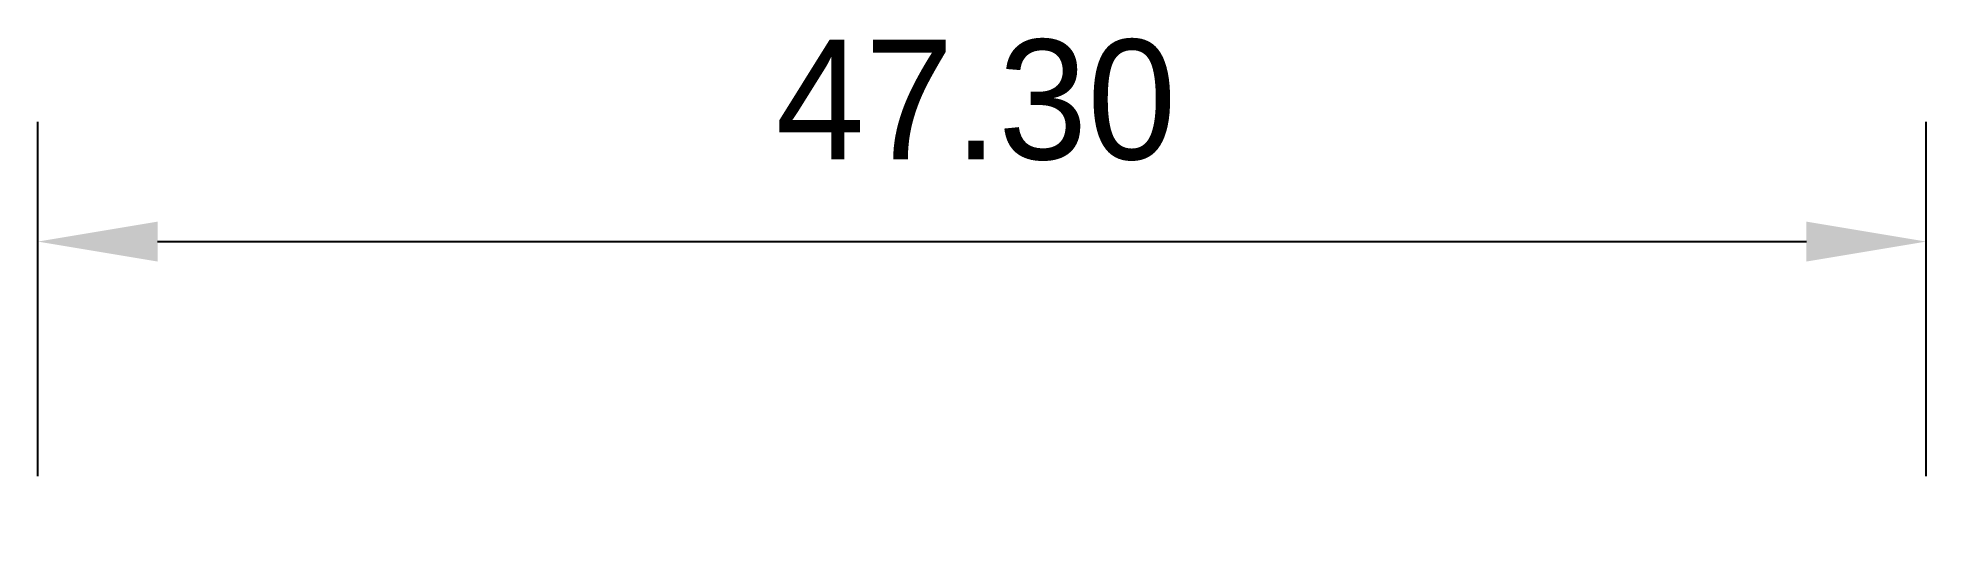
# Model space of a CAD drawing. Extents: x 51.3 to 98.6, y 30.7 to 43.2.
import ezdxf

# ---------------------------------------------------------------- set-up
doc = ezdxf.new("R2010")
doc.units = 0
doc.layers.get('0').update_dxf_attribs({"linetype": 'CONTINUOUS'})
doc.layers.get('DEFPOINTS').update_dxf_attribs({"linetype": 'CONTINUOUS'})
doc.dimstyles.get("Standard").update_dxf_attribs({"dimtxt": 3, "dimasz": 3, "dimexe": 5, "dimexo": 2, "dimgap": 2, "dimtad": 0, "dimtih": 1, "dimtoh": 1, "dimzin": 0, "dimcen": 2, "dimazin": 3, "dimtfac": 1, "dimtofl": 0, "dimtmove": 0, "dimatfit": 3})

# ---------------------------------------------------------------- blocks, each defined once
blk = doc.blocks.new('*U3')
at = {"color": 0}
blk.add_text('47.30', height=3, dxfattribs=at).set_placement((69.768, 40.106))
blk = doc.blocks.new('*D2')
at = {"color": 0}
for p, q in [((51.287, 32.166), (51.287, 41.046)), ((98.59, 32.166), (98.59, 41.046)), ((54.287, 38.046), (95.59, 38.046))]:
    blk.add_line(p, q, dxfattribs=at)
for points in [[(54.287, 38.546), (54.287, 37.546), (51.287, 38.046)], [(95.59, 38.546), (95.59, 37.546), (98.59, 38.046)]]:
    blk.add_solid(points, dxfattribs=at)
at = {"layer": 'DEFPOINTS', "color": 0}
for p in [(98.59, 38.046), (51.287, 30.666), (98.59, 30.666)]:
    blk.add_point(p, dxfattribs=at)
blk.add_blockref('*U3', (0, 0))

msp = doc.modelspace()

# ---------------------------------------------------------------- dimensions: what is measured, and where the dimension line sits
dim = msp.add_linear_dim(base=(98.59, 38.046), p1=(51.287, 30.666), p2=(98.59, 30.666), dimstyle='Standard')
dim.commit()
dim.dimension.update_dxf_attribs({"geometry": '*D2', "text_midpoint": (74.938, 41.579)})

doc.saveas('drawing.dxf')
